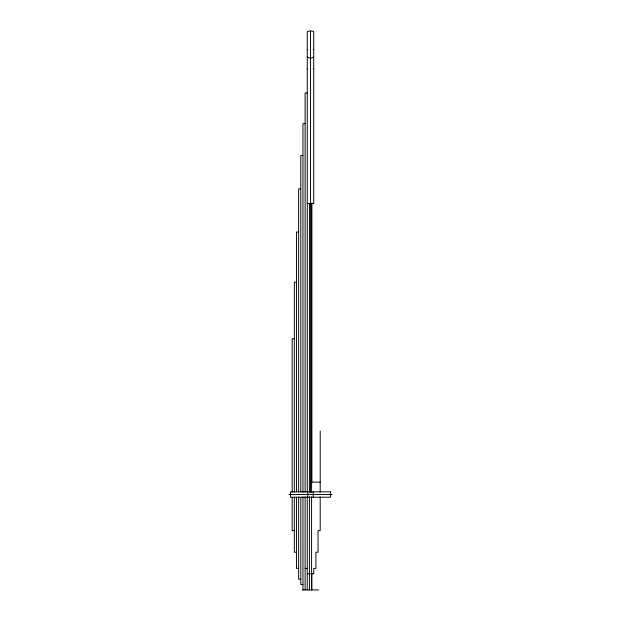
<?xml version="1.0" encoding="UTF-8"?>
<svg xmlns="http://www.w3.org/2000/svg" width="621" height="621" viewBox="0 0 621 621"><rect width="100%" height="100%" fill="white"/><g stroke="black" fill="none" stroke-linecap="round" stroke-linejoin="round"><path stroke-width="0.93" d="M307.263 49.657L307.667 49.657M313.333 49.657L313.737 49.657M307.263 68.784L307.667 68.784M313.333 68.784L313.737 68.784M307.263 92.933L305.113 92.933L305.113 492.15M305.113 123.657L302.955 123.657L302.955 492.313M302.955 155.467L300.797 155.467L300.797 491.855M300.797 188.885L298.639 188.885L298.639 492.065M307.263 203.548L313.737 203.548L313.737 31.85M298.639 232.013L296.481 232.013L296.481 491.661M296.481 282.144L294.331 282.144L294.331 492.166M294.331 338.748L292.173 338.748L292.173 492.166M311.889 482.137L320.203 482.137M288.936 494.533L332.064 494.533M294.331 530.652L292.173 530.652L292.173 497.499M296.481 552.216L294.331 552.216L294.331 497.957M298.639 568.386L296.481 568.386L296.481 497.188M305.113 568.386L307.263 568.386M307.263 573.781L313.737 573.781L313.737 568.386L315.887 568.386L315.887 552.216L318.045 552.216L318.045 530.652L320.203 530.652L320.203 496.769M300.797 579.168L298.639 579.168L298.639 496.87M302.955 584.563L300.797 584.563L300.797 497.654M302.411 589.95L318.589 589.95M320.203 430.927L320.203 492.298M313.225 491.84L313.225 497.235M311.851 203.106L311.851 482.331M311.851 573.47L311.851 589.95M311.579 203.548L311.579 492.29M311.579 496.878L311.579 589.95M307.48 31.57A3.284 0.784 0 0 1 310.5 31.042L310.5 492.6M309.421 203.548L309.421 492.15M309.421 496.878L309.421 589.95M307.775 491.84L307.775 497.235M307.263 31.85L307.263 492.15M307.263 496.878L307.263 589.95M305.113 496.878L305.113 589.95M302.955 496.901L302.955 589.95M310.5 31.042A3.284 0.784 0 0 1 313.52 31.57M307.395 56.395A3.462 1.545 0 0 0 310.484 58.063A3.462 1.545 0 0 0 313.605 56.395M330.442 491.84L290.558 491.84L290.558 497.235L330.442 497.235L330.442 491.84"/></g></svg>
